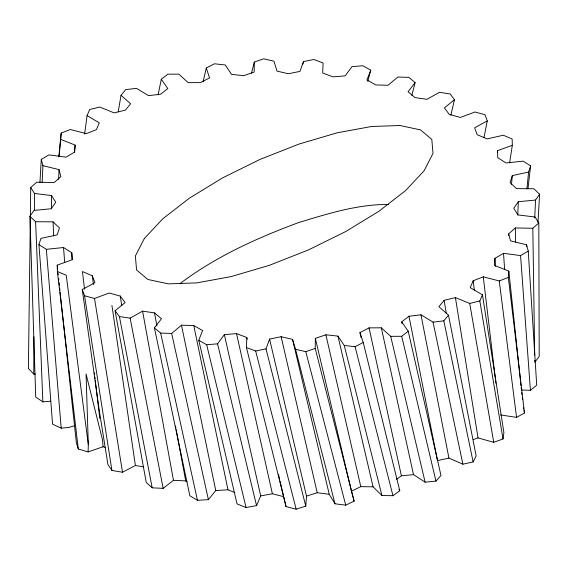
<?xml version="1.0" encoding="UTF-8"?>
<svg xmlns="http://www.w3.org/2000/svg" width="568" height="568" viewBox="0 0 568 568"><rect width="100%" height="100%" fill="white"/><g stroke="black" fill="none" stroke-linecap="round" stroke-linejoin="round"><path stroke-width="0.85" d="M51.546 208.861L51.574 195.569L34.463 193.461L30.722 187.497L36.707 182.214L54.18 182.52L60.861 176.627L59.022 169.64L42.927 165.657L41.279 159.402L48.955 154.901L66.009 157.158L74.571 152.132L75.139 145.088L60.684 139.38L61.195 133.068L70.262 129.518L86.244 133.643L96.361 129.681L99.315 122.837L87.053 115.638L89.701 109.51L99.812 107.047L114.111 112.876L125.393 110.128L130.612 103.759L121.027 95.332L125.698 89.63L136.469 88.352L148.532 95.658L160.552 94.231L167.837 88.587L161.284 79.25L167.816 74.188L178.828 74.145L188.193 82.658L200.476 82.608L209.556 77.887L206.291 68.018L214.427 63.786L225.255 64.979L231.559 74.365L243.644 75.686L254.166 72.086L254.308 62.047L263.737 58.823L273.968 61.202L276.978 71.099L288.395 73.755L299.954 71.398L303.504 61.585L313.856 59.484L323.1 62.956L322.688 72.988L333.004 76.865L345.152 75.856L351.975 66.648L362.86 65.746L370.755 70.183L367.787 81.323M35.514 374.106L33.768 374.056L33.91 336.874M34.4 210.281L34.463 193.461M30.722 187.497L28.4 368.518L33.768 374.056M84.511 289.14L82.438 271.554L92.328 275.778L94.899 282.686L82.253 289.566L84.554 295.758L94.522 298.484L109.134 293.038L120.26 296.077L125.123 302.581L115.07 310.753L119.429 316.575L130.122 318.137L142.582 311.15L154.51 312.89L161.482 318.726L154.418 327.878L160.666 333.111L171.664 333.444L181.49 325.187L193.766 325.563L202.577 330.512L198.764 340.296L206.667 344.733L217.551 343.832L224.374 334.616L236.522 333.608L246.831 337.491L246.427 347.524L286.059 506.606L296.148 509.176L305.761 506.138L266.023 348.887L269.573 339.075L281.132 336.725L292.548 339.38L329.234 494.281L334.985 503.78L345.734 505.179L354.12 501.118L315.212 348.425L315.361 338.393L325.876 334.786L337.96 336.114L344.272 345.5L381.937 495.53L392.95 495.701L399.78 490.766L363.236 342.461L359.963 332.592L369.044 327.871L381.334 327.821L390.699 336.334L425.12 482.161L435.961 481.096L440.974 475.487L408.243 331.222L401.683 321.893L408.974 316.241L420.987 314.821L433.057 322.127L443.821 320.849L448.5 315.148L438.908 306.713L444.126 300.351L455.415 297.604L469.715 303.433L479.825 300.969L482.466 294.842L470.212 287.635L473.158 280.798L483.276 276.836L499.265 280.961L508.332 277.411L508.836 271.099L494.387 265.391L494.948 258.348L503.518 253.321L520.572 255.579L528.247 251.077L526.6 244.822L510.504 240.839L508.665 233.853L515.346 227.96L532.82 228.265L538.805 222.983L535.063 217.019L517.952 214.91L513.77 208.257L518.314 201.718L535.532 200.064L539.6 194.206L533.913 188.768L516.433 188.611L510.078 182.548L512.308 175.618L528.609 172.061L530.604 165.856L523.185 161.149L506.01 162.959L497.731 157.712L497.554 150.655L512.315 145.337L512.159 139.011L503.291 135.227L487.088 138.926L477.198 134.701L474.628 127.786L487.273 120.913L484.973 114.722L475.004 111.995L460.392 117.441L449.267 114.395L444.403 107.899L454.45 99.727L450.09 93.905L439.405 92.343L426.944 99.329L415.016 97.589L408.044 91.753L415.109 82.601L408.861 77.369L397.863 77.035L388.029 85.292L375.753 84.916L366.942 79.96L370.755 70.183M60.719 297.675L76.368 442.77L78.299 449.004L88.104 451.922L88.317 444.609L86.052 373.943L102.559 440.072L103.035 446.767L105.556 447.513M517.796 215.016L518.314 201.718M58.596 179.367L59.022 169.64M534.744 217.7L535.532 200.064M42.124 182.434L42.927 165.657M39.952 182.392L41.279 159.402M537.967 222.542L539.6 194.206M305.761 506.138L306.5 496.112L269.573 339.075M74.543 152.146L75.139 145.088M59.164 156.115L60.684 139.38M511.498 184.422L512.308 175.618M58.788 156.853L61.195 133.068M526.898 188.824L528.609 172.061M527.956 188.775L530.604 165.856M84.618 134.091L87.053 115.638M497.312 152.401L497.554 150.655M473.236 439.625L478.015 437.892L493.748 442.323L503.021 438.95L503.901 432.653L482.466 294.842M509.61 162.881L512.315 145.337M118.201 111.917L121.027 95.332M484.021 137.371L487.273 120.913M158.103 94.884L161.284 79.25M203.103 81.792L206.291 68.018M450.864 115.205L454.45 99.727M251.489 73.237L254.308 62.047M411.835 95.459L415.109 82.601M302.822 64.148L303.504 61.585M74.472 425.73L68.962 427.399L61.202 428.158L52.561 424.197L38.922 244.623L40.917 238.418L57.219 234.861L59.441 227.931L53.094 221.861L35.614 221.712L29.926 216.273L33.995 210.416L51.212 208.754L55.749 202.222L51.574 195.569M198.764 340.296L237.048 503.887L246.079 507.536L256.558 505.634L260.691 495.899L224.374 334.616M408.974 316.241L437.481 460.62L448.926 458.092L462.877 464.198L473.13 461.933L476.133 455.863L448.5 315.148M154.418 327.878L189.84 495.736L197.465 500.323L208.406 499.634L215.769 490.56L227.974 489.793L234.953 492.619M521.687 390.003L530.413 390.322L536.71 385.161L528.247 251.077M115.07 310.753L146.239 482.459L152.174 487.813L163.144 488.359L173.46 480.301L185.715 480.918L187.128 481.77M390.699 336.334L401.711 336.291L408.243 331.222M180.113 283.531C215.741 256.601 256.949 238.035 298.626 222.564C327.779 213.717 357.52 204.31 388.285 204.43M396.549 479.314L401.399 475.814L413.497 474.621L425.12 482.161M500.479 414.917L516.553 417.381L524.491 413.028L508.332 277.411M82.253 289.566L99.159 409.798L107.92 464.581L111.931 470.481L122.525 472.249L135.397 465.511L143.839 466.924M344.272 345.5L355.099 346.693L363.236 342.461M354.12 501.118L351.436 491.185L360.794 486.648L373.077 486.84L381.937 495.53M78.299 449.004L57.368 271.461L57.212 265.142L71.966 259.825L71.795 252.767L63.517 247.52L46.342 249.331L38.922 244.623M88.104 451.922L103.035 446.767M292.548 339.38L295.552 349.277L305.79 351.656L315.212 348.425M306.5 496.112L317.228 492.719L329.234 494.281M246.427 347.524L255.664 350.996L266.023 348.887M260.691 495.899L272.384 493.777L283.638 496.652L286.059 506.606M29.926 216.273L35.713 397.018L42.856 401.867L50.623 401.2M57.368 271.461L66.236 275.253L88.317 444.609M398.857 489.311L399.78 490.766M305.79 351.656L345.734 505.179M255.664 350.996L296.148 509.176M355.099 346.693L392.95 495.701M295.552 349.277L334.985 503.78M206.667 344.733L246.079 507.536M217.551 343.832L256.558 505.634M401.711 336.291L435.961 481.096M315.361 338.393L351.436 491.185M337.96 336.114L373.077 486.84M281.132 336.725L317.228 492.719M246.831 337.491L247.236 339.21M278.469 474.287L279.662 479.449M280.059 481.167L283.638 496.652M325.876 334.786L360.794 486.648M359.963 332.592L361.149 337.775M236.522 333.608L272.384 493.777M171.664 333.444L208.406 499.634M381.334 327.821L413.497 474.621M369.044 327.871L401.399 475.814M160.666 333.111L197.465 500.323M433.057 322.127L462.877 464.198M401.683 321.893L402.045 323.632M193.766 325.563L227.974 489.793M443.821 320.849L473.13 461.933M181.49 325.187L215.769 490.56M523.376 407.526L523.696 409.102M524.015 410.671L524.491 413.028M420.987 314.821L448.926 458.092M130.122 318.137L163.144 488.359M119.429 316.575L152.174 487.813M154.51 312.89L156.938 325.947M175.526 426.071L175.853 427.81M176.172 429.55L185.715 480.918M142.582 311.15L173.46 480.301M469.715 303.433L493.748 442.323M479.825 300.969L503.021 438.95M94.522 298.484L122.525 472.249M444.126 300.351L446.306 313.437M455.415 297.604L478.015 437.892M111.931 470.481L84.554 295.758M120.26 296.077L121.772 305.698M111.917 305.456L135.397 465.511M499.265 280.961L516.553 417.381M473.158 280.798L474.386 290.468M92.328 275.778L93.429 284.568M483.276 276.836L495.367 378.764M495.573 380.517L495.885 383.159M94.38 372.672L94.586 374.433M94.899 377.074L95.104 378.828M95.317 380.588L99.783 418.403M57.212 265.142L57.688 269.537M58.064 273.059L58.255 274.813M58.632 278.334L58.823 280.088M59.107 282.729L59.392 285.37M59.675 288.004L59.959 290.646M60.151 292.399L60.527 295.921M508.836 271.099L520.416 380.319M520.6 382.079L520.977 385.601M521.161 387.362L521.438 390.01M521.722 392.651L521.907 394.412M522.283 397.934L522.468 399.695M71.795 252.767L72.413 259.825M46.342 249.331L61.202 428.158M494.948 258.348L495.587 266.307M63.517 247.52L64.709 262.515M520.572 255.579L530.413 390.322M503.518 253.321L504.611 269.154M526.6 244.822L526.685 246.583M53.094 221.861L53.648 236.004M35.614 221.712L42.856 401.867M508.665 233.853L508.715 235.621M515.346 227.96L515.566 242.131M532.82 228.265L534.694 355.106M534.772 360.424L534.8 362.199L539.21 356.427L538.805 222.983M144.3 238.56L135.369 256.012L136.576 269.963L147.85 279.463L168.405 283.865L196.862 282.878L231.261 276.559L269.275 265.341L308.296 249.991L345.685 231.552L378.877 211.289L405.616 190.564L424.076 170.812L433.008 153.36L431.801 139.416L420.533 129.909L399.971 125.507L371.522 126.494L337.115 132.813L299.109 144.031L260.08 159.381L222.699 177.819L189.506 198.09L162.767 218.808L144.3 238.56"/></g></svg>
